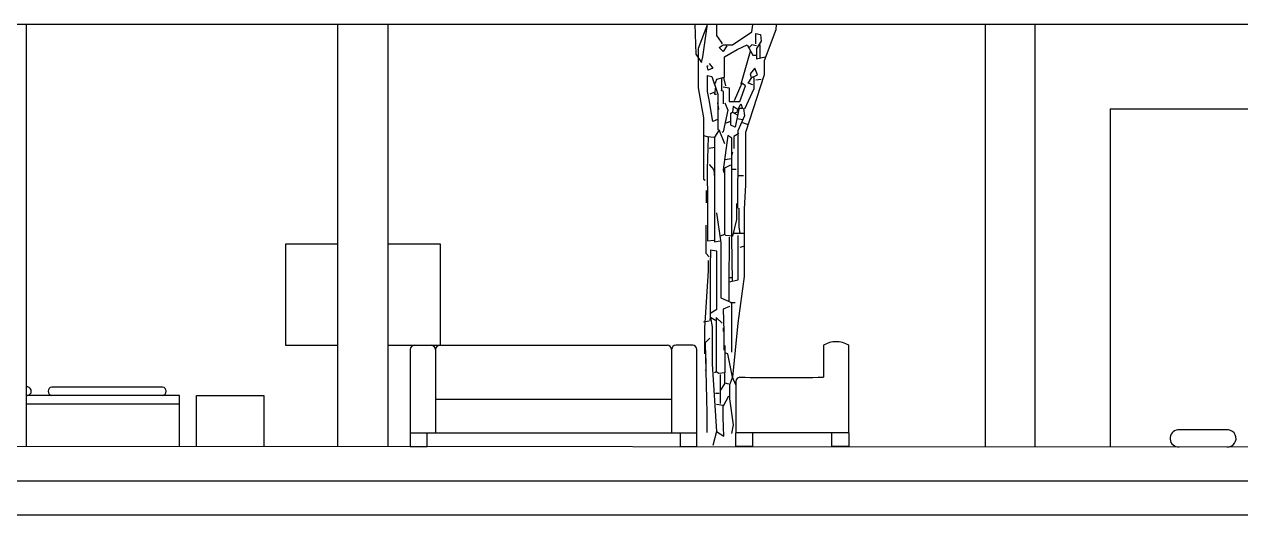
# Model space of a CAD drawing. Header units: centimetres. Extents: x -3096 to 17897, y -3131 to 15798.
# Drawn here: x 2589 to 3310, y 2039 to 2330 of the extents above; entities that cross this region are included whole.
import ezdxf

# ---------------------------------------------------------------- set-up
doc = ezdxf.new("R2010")
doc.units = ezdxf.units.CM
doc.layers.add('arredi', color=1, linetype='Continuous')
doc.layers.add('piu', color=6, linetype='Continuous')

msp = doc.modelspace()

# ---------------------------------------------------------------- linework, layer by layer
at = {"linetype": 'Continuous', "transparency": 33554508}
msp.add_line((3161.1, 2329.63), (3161.35, 2329.89), dxfattribs=at)
for p, q in [((2591.1, 2114.92), (2590.1, 2114.92)), ((2211.1, 2039.23), (3811.1, 2039.23))]:
    msp.add_line(p, q)
at = {"layer": 'arredi'}
for p, q in [((2590.1, 2329.89), (2590.1, 2079.76)), ((2671.1, 2114.89), (2605.34, 2114.89)), ((3010.94, 2118.19), (3010.94, 2087.66)), ((2681.1, 2109.89), (2590.1, 2109.89)), ((2681.1, 2079.89), (2681.1, 2109.89)), ((2691.1, 2079.89), (2691.1, 2109.89)), ((2691.1, 2109.89), (2731.1, 2109.89)), ((2731.1, 2109.89), (2731.1, 2079.89)), ((2832.94, 2107.66), (2848.94, 2107.66)), ((2848.94, 2107.66), (2972.94, 2107.66)), ((2590.1, 2104.89), (2681.1, 2104.89)), ((3077.94, 2087.66), (3010.94, 2087.66))]:
    msp.add_line(p, q, dxfattribs=at)
for points in [[(2986.7, 2329.89), (2987.23, 2312.2), (2990.69, 2307.22), (2991.52, 2310.54), (2994.29, 2329.89), (2988.75, 2315.53), (2988.75, 2292.27), (2991.8, 2274.56), (2991.8, 2238.01), (2992.9, 2237.46)], [(3035.02, 2329.89), (3034.7, 2326.6), (3027.78, 2308.33), (3027.78, 2300.02), (3016.71, 2265.7), (3016.71, 2234.69), (3015.88, 2220.3), (3015.88, 2180.43), (3012.28, 2152.75)], [(2999.55, 2329.66), (2999.55, 2323.28), (3002.32, 2319.4), (3002.87, 2318.3)], [(3005.64, 2317.19), (3003.42, 2313.87), (3001.21, 2316.08), (3003.42, 2317.74), (3008.96, 2317.74), (3020.59, 2325.49), (3021.07, 2329.66)], [(3022.8, 2318.3), (3022.8, 2324.39), (3025.57, 2323.83), (3026.12, 2319.96), (3023.35, 2315.53), (3023.35, 2309.44), (3028.34, 2310.54)], [(3004.25, 2298.36), (3004.25, 2310.54), (3011.73, 2314.97), (3017.82, 2317.74), (3021.14, 2311.65), (3022.8, 2311.65)], [(3023.35, 2317.19), (3020.59, 2317.74), (3018.93, 2316.08)], [(3025.29, 2317.74), (3025.29, 2309.99)], [(3019.48, 2313.87), (3013.94, 2294.49)], [(2995.12, 2306.67), (2997.33, 2303.9), (2994.56, 2302.79), (2994.01, 2305.01), (2994.56, 2305.56)], [(3021.14, 2293.93), (3018.37, 2295.04), (3020.59, 2298.36), (3023.91, 2300.02), (3022.25, 2303.9), (3019.48, 2300.58), (3020.03, 2298.36)], [(3000.1, 2273.45), (2997.33, 2272.34), (2995.12, 2285.08), (2994.29, 2290.06), (2994.29, 2299.47), (2996.78, 2298.92), (3000.38, 2288.4), (3000.38, 2267.36)], [(3005.08, 2293.38), (3003.98, 2298.36), (2999.55, 2297.26), (2998.44, 2293.93)], [(3002.59, 2297.81), (3002.59, 2290.61)], [(3003.42, 2292.83), (3007.02, 2292.27), (3007.02, 2284.24), (3013.39, 2284.24), (3016.71, 2293.38), (3014.5, 2295.04), (3010.07, 2284.52)], [(3021.69, 2298.36), (3021.69, 2291.72), (3016.16, 2279.54)], [(3026.12, 2297.26), (3022.8, 2296.7)], [(2997.89, 2289.5), (2995.67, 2288.4)], [(2998.99, 2292.83), (2998.44, 2288.4), (2999.55, 2288.4)], [(3003.7, 2282.86), (3003.7, 2290.06), (3002.32, 2290.61)], [(3000.1, 2283.41), (3000.65, 2279.54), (3000.1, 2278.98)], [(3004.53, 2283.41), (3006.19, 2278.98), (3003.42, 2266.25), (3002.87, 2265.7)], [(3012.84, 2279.54), (3010.62, 2269.02), (3008.13, 2270.13), (3008.13, 2277.32), (3008.96, 2277.88)], [(3011.73, 2279.54), (3009.51, 2281.2), (3008.96, 2277.88), (3011.73, 2276.22)], [(3015.6, 2280.09), (3016.16, 2275.66), (3012.28, 2266.8), (3012.28, 2243), (3012, 2234.14), (3012, 2220.85), (3011.17, 2220.85)], [(3011.73, 2278.43), (3013.94, 2282.86), (3015.05, 2280.09), (3012.28, 2280.09)], [(3007.85, 2272.34), (3005.08, 2271.23)], [(3012.28, 2277.88), (3010.07, 2277.32)], [(3011.73, 2274), (3015.05, 2273.45)], [(3004.53, 2259.05), (3001.21, 2267.36), (2998.44, 2262.93), (2998.44, 2238.01), (2998.44, 2207.01), (2998.44, 2200.92), (3001.76, 2201.47)], [(3012.84, 2265.14), (3009.79, 2263.48), (3009.79, 2256.28)], [(3015.05, 2271.79), (3017.82, 2270.68)], [(2991.8, 2264.04), (2994.01, 2263.48), (2997.89, 2262.93)], [(2994.56, 2262.93), (2994.01, 2244.1), (2994.29, 2224.17), (2994.29, 2201.47), (2997.89, 2202.02)], [(3008.96, 2177.66), (3008.68, 2203.13), (3008.68, 2262.37), (3006.19, 2264.04), (3003.42, 2243.55), (3003.98, 2241.89)], [(2998.44, 2256.84), (2995.12, 2256.28)], [(3008.96, 2254.07), (3008.41, 2251.85)], [(2995.12, 2246.87), (2997.89, 2243.55), (2998.44, 2239.12)], [(3007.85, 2246.32), (3004.25, 2244.66), (3004.39, 2228.05), (3004.39, 2205.35), (3001.76, 2204.24)], [(3008.41, 2250.19), (3004.53, 2249.64)], [(3008.96, 2244.1), (3011.17, 2244.1)], [(3012.84, 2240.23), (3015.6, 2240.23)], [(2993.46, 2231.37), (2993.46, 2224.17)], [(3011.45, 2223.62), (3011.45, 2214.21), (3008.96, 2204.24), (3005.08, 2204.79), (3004.53, 2205.35)], [(2999.55, 2218.08), (3002.04, 2200.36), (3002.04, 2167.7), (3008.41, 2164.93), (3008.41, 2135.59)], [(3012.84, 2220.85), (3012.84, 2209.78), (3013.39, 2205.9)], [(2993.18, 2210.88), (2993.32, 2203.69), (2993.32, 2194.27), (2995.12, 2192.06)], [(3007.02, 2203.69), (3006.88, 2174.9), (3006.88, 2166.04)], [(3012.28, 2204.79), (3012.28, 2194.27), (3012.28, 2178.22), (3007.3, 2177.11)], [(3015.6, 2205.9), (3010.07, 2205.9)], [(2774.92, 2199.66), (2743.92, 2199.66), (2743.92, 2139.69), (2774.92, 2139.67)], [(2804.92, 2139.66), (2835.92, 2139.66), (2835.92, 2199.66), (2804.92, 2199.66)], [(2996.23, 2158.84), (2999.82, 2161.05), (2999.69, 2170.47), (2999.69, 2195.38), (2995.95, 2195.93), (2995.81, 2186.52), (2995.81, 2156.62), (2995.67, 2154.41)], [(3015.6, 2198.15), (3013.39, 2197.6)], [(2994.56, 2189.84), (2994.56, 2183.75), (2992.35, 2149.98), (2992.35, 2134.48)], [(3006.74, 2179.88), (3008.96, 2179.88)], [(3007.85, 2164.93), (3010.62, 2164.93)], [(3007.3, 2162.71), (3003.42, 2161.05), (3003.98, 2147.77), (3003.98, 2136.69)], [(2995.12, 2153.86), (2991.8, 2153.3)], [(2998.99, 2154.41), (2995.95, 2156.07), (2996.92, 2150.53), (2996.92, 2128.39), (2999.55, 2088.52), (2997.33, 2080.22)], [(3002.87, 2152.75), (2999.27, 2156.07), (2999.41, 2150.53), (2999.41, 2123.96), (2998.44, 2123.4)], [(3003.42, 2149.98), (3003.42, 2147.77)], [(3012.28, 2152.75), (3008.96, 2120.64), (3006.19, 2134.48), (3005.08, 2135.03)], [(2995.67, 2143.89), (2992.9, 2141.12), (2993.73, 2099.6), (2993.73, 2087.97)], [(2817.94, 2137.19), (2817.94, 2087.66), (2848.94, 2087.66)], [(2820.42, 2139.66), (2830.45, 2139.66)], [(2832.94, 2137.19), (2832.94, 2087.66)], [(2848.94, 2087.66), (2987.94, 2087.66), (2987.94, 2137.19)], [(2972.94, 2137.19), (2972.94, 2087.66)], [(2985.45, 2139.66), (2975.42, 2139.66)], [(3004.53, 2139.46), (3004.53, 2123.4), (3000.65, 2122.85), (2999.55, 2123.96)], [(3062.94, 2139.66), (3062.94, 2139.66), (3062.94, 2120.68)], [(3077.94, 2087.66), (3077.94, 2139.66)], [(2993.18, 2131.71), (2993.18, 2125.07), (2992.9, 2124.51)], [(3004.25, 2122.85), (3004.25, 2116.76), (3001.76, 2112.88)], [(3001.76, 2122.3), (3001.76, 2105.13)], [(3010.94, 2116.19), (3008.96, 2120.64), (3007.3, 2116.21), (3007.3, 2107.9), (3009.51, 2092.4), (3008.41, 2087.42)], [(3004.53, 2117.31), (3006.74, 2116.76)], [(2998.99, 2111.22), (3001.21, 2111.22)], [(3006.74, 2109.56), (3003.42, 2103.47)], [(2999.55, 2088.52), (3003.98, 2085.75), (3003.42, 2096.83), (3003.42, 2104.03), (2999.55, 2104.58)], [(2817.94, 2087.66), (2817.94, 2079.66), (2827.94, 2079.66), (2827.94, 2087.66)], [(2977.94, 2087.66), (2977.94, 2079.66), (2987.94, 2079.66), (2987.94, 2087.66)], [(3020.94, 2087.66), (3020.94, 2079.66), (3010.94, 2079.66), (3010.94, 2087.66)], [(3077.94, 2087.66), (3077.94, 2079.66), (3067.94, 2079.66), (3067.94, 2087.66)], [(3303.08, 2089.43), (3273.08, 2089.43)]]:
    msp.add_lwpolyline(points, dxfattribs=at)
for centre, radius, start, end in [((2820.67, 2136.92), 2.75, 95.26988, 174.49956), ((2830.2, 2136.92), 2.75, 5.50044, 84.73012), ((2835.67, 2136.92), 2.75, 95.26988, 174.49956), ((2917.94, 138424.89), 136285.26, 269.9653023, 269.9709917), ((2887.94, 138424.9), 136285.26, 269.983604, 270.0346977), ((2970.2, 2136.93), 2.75, 5.50044, 84.73012), ((2975.67, 2136.93), 2.75, 95.26988, 174.49956), ((2985.2, 2136.93), 2.75, 5.50044, 84.73012), ((3070.44, 2127.43), 14.35, 58.48391, 121.51609), ((3013.67, 2117.92), 2.75, 95.26988, 174.49956), ((3036.94, 5573.95), 3453.37, 269.60982, 270.43138), ((2590.69, 2112.42), 2.53, 279.27526, 80.72474), ((2605.75, 2112.39), 2.53, 99.27526, 260.72474), ((2670.69, 2112.39), 2.53, 279.27526, 80.72474), ((3273.5, 2084.43), 5.02, 94.77152, 274.77152), ((3302.67, 2084.43), 5.02, 265.22848, 85.22848)]:
    msp.add_arc(centre, radius, start, end, dxfattribs=at)
at = {"layer": 'piu'}
for p, q in [((2211.1, 2329.89), (3661.1, 2329.89)), ((2774.92, 2079.67), (2774.92, 2329.89)), ((2774.92, 2329.89), (2804.6, 2329.89)), ((2804.92, 2079.66), (2804.92, 2329.89)), ((3158.92, 2329.89), (3158.92, 2079.46)), ((3158.92, 2329.89), (3188.6, 2329.89)), ((3188.6, 2079.45), (3188.6, 2329.89)), ((3232.92, 2279.89), (3232.92, 2079.44)), ((2331.42, 2079.89), (3691.42, 2079.23)), ((2211.1, 2059.23), (3811.1, 2059.23))]:
    msp.add_line(p, q, dxfattribs=at)
msp.add_lwpolyline([(3232.92, 2279.89), (3332.92, 2279.89), (3332.92, 2109.41)], dxfattribs=at)

doc.saveas('drawing.dxf')
